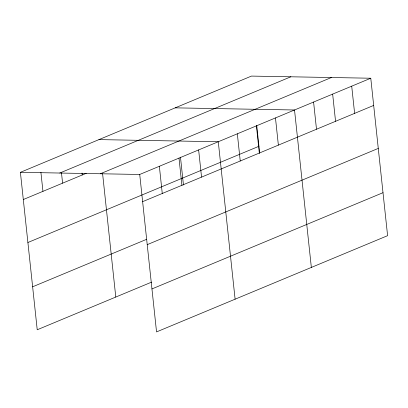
<?xml version="1.0" encoding="UTF-8"?>
<svg xmlns="http://www.w3.org/2000/svg" width="408" height="408" viewBox="0 0 408 408"><rect width="100%" height="100%" fill="white"/><g stroke="black" fill="none" stroke-linecap="round" stroke-linejoin="round"><path stroke-width="0.61" d="M151.597 282.132L37.225 329.771L20.4 172.329L251.456 76.087L370.775 78.229L387.6 235.671L156.544 331.913L139.72 174.466L370.775 78.229M59.777 173.033L290.827 76.796M23.307 199.527L86.267 173.303M100.343 173.762L331.398 77.52M27.902 242.505L258.952 146.268M142.627 201.664L373.682 105.422M32.635 286.793L146.426 239.394M147.222 244.647L378.272 148.405M151.954 288.93L383.005 192.688M175.205 107.85L294.525 109.987L311.35 267.429M98.96 139.607L218.28 141.744L235.105 299.192M20.4 172.329L139.72 174.466M351.711 86.164L354.618 113.363M332.653 94.105L335.555 121.303M313.589 102.046L316.496 129.244M275.466 117.927L278.373 145.126M256.724 125.409L259.697 153.23M256.403 125.868L259.31 153.061M237.339 133.804L240.246 161.002M198.64 149.925L201.547 177.123M180.479 157.167L183.452 184.987M179 158.105L181.907 185.303M159.36 166.286L162.267 193.484M102.607 173.757L115.785 297.05M82.023 173.089L82.227 174.986M61.506 173.043L62.587 183.166M40.917 172.37L42.947 191.347"/></g></svg>
